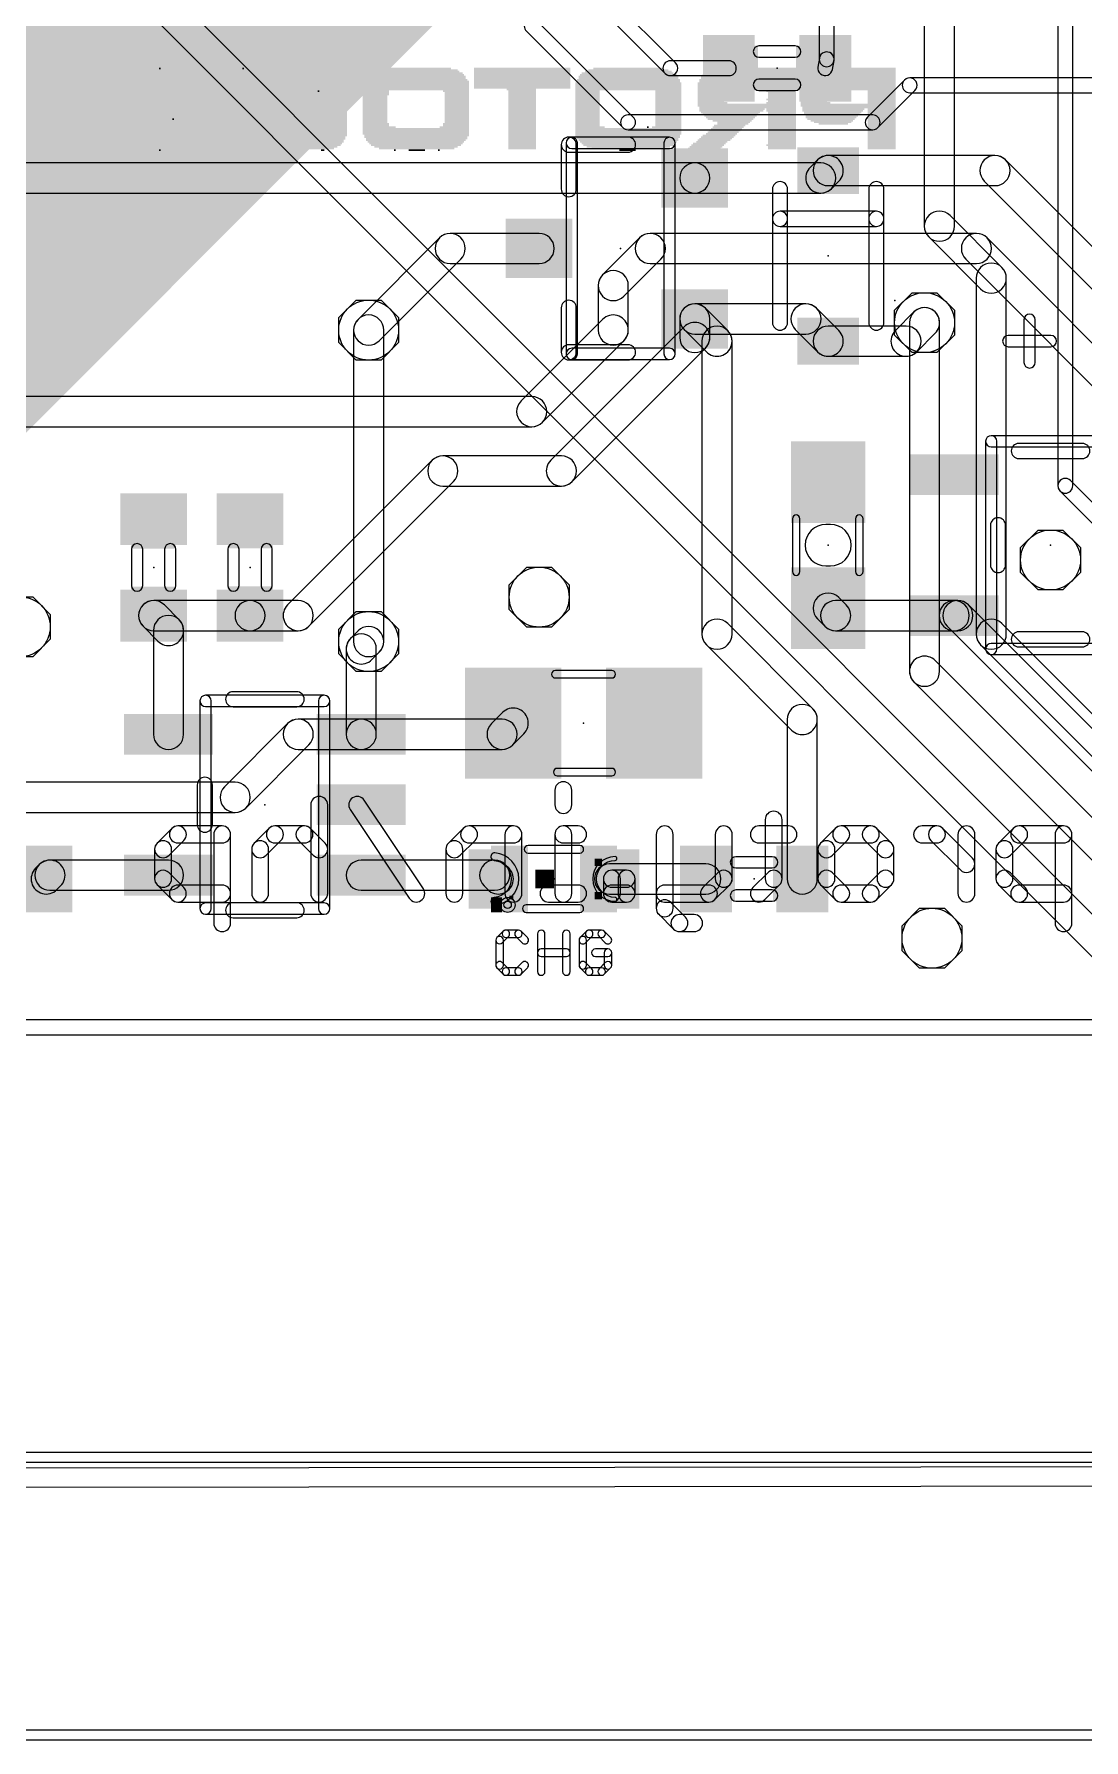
# Model space of a CAD drawing. Extents: x -21 to 88, y -12 to 76.
# Drawn here: x 18.39 to 32.55, y -9.61 to 13.39 of the extents above; entities that cross this region are included whole.
import ezdxf

# ---------------------------------------------------------------- set-up
doc = ezdxf.new("R2010")
doc.units = 0
for name, color, linetype in [('1', 22, 'CONTINUOUS'), ('16', 175, 'CONTINUOUS'), ('18', 82, 'CONTINUOUS'), ('20', 7, 'CONTINUOUS'), ('21', 253, 'CONTINUOUS'), ('22', 253, 'CONTINUOUS'), ('23', 7, 'CONTINUOUS'), ('24', 7, 'CONTINUOUS'), ('51', 253, 'CONTINUOUS')]:
    doc.layers.add(name, color=color, linetype=linetype)

# ---------------------------------------------------------------- blocks, each defined once
blk = doc.blocks.new('RECT')
blk.add_solid([(-0.5, -0.5), (0.5, -0.5), (-0.5, 0.5), (0.5, 0.5)])
blk = doc.blocks.new('OCTAGONV')
blk.add_lwpolyline([(-0.5, -0.2071), (-0.5, 0.2071), (-0.2071, 0.5), (0.2071, 0.5), (0.5, 0.2071), (0.5, -0.2071), (0.2071, -0.5), (-0.2071, -0.5)], close=True)
blk = doc.blocks.new('ROUNDV')
blk.add_circle((0, 0), 0.5)

msp = doc.modelspace()

# ---------------------------------------------------------------- linework, layer by layer
at = {"layer": '1'}
for points in [[(28.98, 14.13), (28.98, 13.05, 1), (29.18, 13.05), (29.18, 14.13, 1)], [(27.0407, 13.0007), (26.1707, 13.8707, 1), (26.0293, 13.7293), (26.8993, 12.8593, 1)], [(26.4707, 12.2707), (25.1707, 13.5707, 1), (25.0293, 13.4293), (26.3293, 12.1293, 1)], [(28.9814, 13.0664), (28.9614, 12.9464, 1), (29.1586, 12.9136), (29.1786, 13.0336, 1)], [(27.76, 13.03), (26.97, 13.03, 1), (26.97, 12.83), (27.76, 12.83, 1)], [(30.1293, 12.7707), (29.6293, 12.2707, 1), (29.7707, 12.1293), (30.2707, 12.6293, 1)], [(38.3, 12.8), (30.2, 12.8, 1), (30.2, 12.6), (38.3, 12.6, 1)], [(29.7, 12.3), (26.4, 12.3, 1), (26.4, 12.1), (29.7, 12.1, 1)], [(29.1437, 11.3063), (29.2437, 11.4063, 1), (28.9563, 11.6937), (28.8563, 11.5937, 1)], [(29.1, 11.3468), (31.35, 11.3468, 1), (31.35, 11.7532), (29.1, 11.7532, 1)], [(31.2063, 11.4063), (34.3563, 8.2563, 1), (34.6437, 8.5437), (31.4937, 11.6937, 1)], [(27.3, 11.6532), (16.65, 11.6532, 1), (16.65, 11.2468), (27.3, 11.2468, 1)], [(27.3, 11.2468), (29, 11.2468, 1), (29, 11.6532), (27.3, 11.6532, 1)], [(23.8563, 10.6437), (22.7563, 9.5437, 1), (23.0437, 9.2563), (24.1437, 10.3563, 1)], [(25.2, 10.7032), (24, 10.7032, 1), (24, 10.2968), (25.2, 10.2968, 1)], [(26.5563, 10.6437), (26.0563, 10.1437, 1), (26.3437, 9.8563), (26.8437, 10.3563, 1)], [(31.1, 10.7032), (26.7, 10.7032, 1), (26.7, 10.2968), (31.1, 10.2968, 1)], [(30.9563, 10.3563), (33.2564, 8.0562, 1), (33.5438, 8.3436), (31.2437, 10.6437, 1)], [(25.9968, 10), (25.9968, 9.4, 1), (26.4032, 9.4), (26.4032, 10, 1)], [(27.3, 9.3468), (28.8, 9.3468, 1), (28.8, 9.7532), (27.3, 9.7532, 1)], [(27.0968, 9.55), (27.0968, 9.3, 1), (27.5032, 9.3), (27.5032, 9.55, 1)], [(27.7437, 9.3937), (27.4437, 9.6937, 1), (27.1563, 9.4063), (27.4563, 9.1063, 1)], [(28.6563, 9.4063), (28.9563, 9.1063, 1), (29.2437, 9.3937), (28.9437, 9.6937, 1)], [(30.2937, 9.1063), (30.5437, 9.3563, 1), (30.2563, 9.6437), (30.0063, 9.3937, 1)], [(26.0563, 9.5437), (24.9563, 8.4437, 1), (25.2437, 8.1563), (26.3437, 9.2563, 1)], [(27.1563, 9.4437), (25.3563, 7.6437, 1), (25.6437, 7.3563), (27.4437, 9.1563, 1)], [(27.8032, 5.3), (27.8032, 9.25, 1), (27.3968, 9.25), (27.3968, 5.3, 1)], [(29.1, 9.0468), (30.15, 9.0468, 1), (30.15, 9.4532), (29.1, 9.4532, 1)], [(25.1, 8.5032), (17.6, 8.5032, 1), (17.6, 8.0968), (25.1, 8.0968, 1)], [(23.7563, 7.6437), (21.8063, 5.6937, 1), (22.0937, 5.4063), (24.0437, 7.3563, 1)], [(25.5, 7.7032), (23.9, 7.7032, 1), (23.9, 7.2968), (25.5, 7.2968, 1)], [(20.3436, 5.4938), (20.1437, 5.6937, 1), (19.8563, 5.4063), (20.0562, 5.2064, 1)], [(20, 5.3468), (21.3, 5.3468, 1), (21.3, 5.7532), (20, 5.7532, 1)], [(21.3, 5.3468), (21.95, 5.3468, 1), (21.95, 5.7532), (21.3, 5.7532, 1)], [(29.3437, 5.6937), (29.2437, 5.7937, 1), (28.9563, 5.5063), (29.0563, 5.4063, 1)], [(30.7999, 5.7532), (29.2, 5.7532, 1), (29.2, 5.3468), (30.7999, 5.3468, 1)], [(30.7999, 5.3468), (30.85, 5.3468, 1), (30.85, 5.7532), (30.7999, 5.7532, 1)], [(30.7063, 5.4063), (33.0563, 3.0563, 1), (33.3437, 3.3437), (30.9937, 5.6937, 1)], [(20.4031, 3.95), (20.4031, 5.3501, 1), (19.9967, 5.3501), (19.9967, 3.95, 1)], [(22.9438, 4.9564), (23.0437, 5.0563, 1), (22.7563, 5.3437), (22.6564, 5.2438, 1)], [(23.0033, 3.95), (23.0033, 5.1001, 1), (22.5969, 5.1001), (22.5969, 3.95, 1)], [(28.8937, 4.2937), (27.7437, 5.4437, 1), (27.4563, 5.1563), (28.6063, 4.0063, 1)], [(21.8063, 4.0937), (20.9563, 3.2437, 1), (21.2437, 2.9563), (22.0937, 3.8063, 1)], [(22.8001, 4.1532), (21.95, 4.1532, 1), (21.95, 3.7468), (22.8001, 3.7468, 1)], [(22.8001, 3.7468), (24.7, 3.7468, 1), (24.7, 4.1532), (22.8001, 4.1532, 1)], [(24.8437, 3.8063), (24.9937, 3.9563, 1), (24.7063, 4.2437), (24.5563, 4.0937, 1)], [(28.9532, 2), (28.9532, 4.15, 1), (28.5468, 4.15), (28.5468, 2, 1)], [(21.1, 3.3032), (14.4, 3.3032, 1), (14.4, 2.8968), (21.1, 2.8968, 1)], [(18.4563, 2.1937), (18.4063, 2.1437, 1), (18.6937, 1.8563), (18.7437, 1.9063, 1)], [(20.1999, 2.2532), (18.6, 2.2532, 1), (18.6, 1.8468), (20.1999, 1.8468, 1)], [(22.8001, 1.8468), (24.6, 1.8468, 1), (24.6, 2.2532), (22.8001, 2.2532, 1)], [(24.4563, 1.9063), (24.5063, 1.8563, 1), (24.7937, 2.1437), (24.7437, 2.1937, 1)], [(26.15, 1.7968), (27.45, 1.7968, 1), (27.45, 2.2032), (26.15, 2.2032, 1)], [(-6.7999, -6.227), (84.0001, -6.127, 1), (83.9999, -5.873), (-6.8001, -5.973, 1)]]:
    msp.add_lwpolyline(points, format="xyb", close=True, dxfattribs=at)
at = {"layer": '16'}
for points in [[(33.0437, 1.1437), (10.7437, 23.4437, 1), (10.4563, 23.1563), (32.7563, 0.8563, 1)], [(32.2, 16.5), (32.2, 7.3, 1), (32.4, 7.3), (32.4, 16.5, 1)], [(30.3968, 14.1), (30.3968, 10.8, 1), (30.8032, 10.8), (30.8032, 14.1, 1)], [(30.4563, 10.6563), (31.1563, 9.9563, 1), (31.4437, 10.2437), (30.7437, 10.9437, 1)], [(31.0968, 10.1), (31.0968, 5.3, 1), (31.5032, 5.3), (31.5032, 10.1, 1)], [(30.1968, 9.5), (30.1968, 4.8, 1), (30.6032, 4.8), (30.6032, 9.5, 1)], [(22.6968, 9.4), (22.6968, 5.2, 1), (23.1032, 5.2), (23.1032, 9.4, 1)], [(32.2293, 7.2293), (37.4293, 2.0293, 1), (37.5707, 2.1707), (32.3707, 7.3707, 1)], [(31.1563, 5.1563), (33.2563, 3.0563, 1), (33.5437, 3.3437), (31.4437, 5.4437, 1)], [(30.2563, 4.6563), (33.4563, 1.4563, 1), (33.7437, 1.7437), (30.5437, 4.9437, 1)], [(83.9999, -5.873), (-6.8001, -5.973, 1), (-6.7999, -6.227), (84.0001, -6.127, 1)]]:
    msp.add_lwpolyline(points, format="xyb", close=True, dxfattribs=at)
at = {"layer": '20'}
msp.add_lwpolyline([(14.9, -0.1), (57.1, -0.1, 1), (57.1, 0.1), (14.9, 0.1, 1)], format="xyb", close=True, dxfattribs=at)
at = {"layer": '21'}
for points in [[(25.7016, 11.3), (25.7016, 11.9, 1), (25.4984, 11.9), (25.4984, 11.3, 1)], [(25.6, 11.7984), (26.4, 11.7984, 1), (26.4, 12.0016), (25.6, 12.0016, 1)], [(28.3484, 11.3), (28.3484, 10.9, 1), (28.5516, 10.9), (28.5516, 11.3, 1)], [(29.6484, 11.3), (29.6484, 10.9, 1), (29.8516, 10.9), (29.8516, 11.3, 1)], [(28.3484, 10.9), (28.3484, 9.5, 1), (28.5516, 9.5), (28.5516, 10.9, 1)], [(29.75, 11.0016), (28.45, 11.0016, 1), (28.45, 10.7984), (29.75, 10.7984, 1)], [(29.6484, 10.9), (29.6484, 9.5, 1), (29.8516, 9.5), (29.8516, 10.9, 1)], [(25.4984, 9.7), (25.4984, 9.1, 1), (25.7016, 9.1), (25.7016, 9.7, 1)], [(31.8938, 8.9634), (31.8938, 9.5397, 1), (31.7414, 9.5397), (31.7414, 8.9634, 1)], [(25.6, 8.9984), (26.4, 8.9984, 1), (26.4, 9.2016), (25.6, 9.2016, 1)], [(31.5295, 9.1754), (32.1057, 9.1754, 1), (32.1057, 9.3278), (31.5295, 9.3278, 1)], [(31.6706, 7.6684), (32.5294, 7.6684, 1), (32.5294, 7.8716), (31.6706, 7.8716, 1)], [(29.0695, 6.2206), (29.1305, 6.2206, 1), (29.1305, 6.7794), (29.0695, 6.7794, 1)], [(31.4928, 6.2316), (31.4928, 6.7684, 1), (31.2896, 6.7684), (31.2896, 6.2316, 1)], [(32.5294, 5.3316), (31.6706, 5.3316, 1), (31.6706, 5.1284), (32.5294, 5.1284, 1)], [(21.0706, 4.3208), (21.9294, 4.3208, 1), (21.9294, 4.524), (21.0706, 4.524, 1)], [(20.7912, 2.7316), (20.7912, 3.2684, 1), (20.588, 3.2684), (20.588, 2.7316, 1)], [(21.9294, 1.6792), (21.0706, 1.6792, 1), (21.0706, 1.476), (21.9294, 1.476, 1)], [(24.7157, 1.2956), (24.6309, 1.2108, 1), (24.7028, 1.139), (24.7875, 1.2237, 1)], [(24.6161, 1.1749), (24.6161, 0.8359, 1), (24.7177, 0.8359), (24.7177, 1.1749, 1)], [(24.9211, 1.3104), (24.7516, 1.3104, 1), (24.7516, 1.2088), (24.9211, 1.2088, 1)], [(25.0417, 1.2108), (24.957, 1.2956, 1), (24.8852, 1.2237), (24.9699, 1.139, 1)], [(25.279, 0.7512), (25.279, 1.2596, 1), (25.1774, 1.2596), (25.1774, 0.7512, 1)], [(25.5163, 1.2596), (25.5163, 0.7512, 1), (25.6179, 0.7512), (25.6179, 1.2596, 1)], [(25.8383, 1.2956), (25.7536, 1.2108, 1), (25.8254, 1.139), (25.9101, 1.2237, 1)], [(25.7387, 1.1749), (25.7387, 0.8359, 1), (25.8403, 0.8359), (25.8403, 1.1749, 1)], [(26.0437, 1.3104), (25.8742, 1.3104, 1), (25.8742, 1.2088), (26.0437, 1.2088, 1)], [(26.1644, 1.2108), (26.0796, 1.2956, 1), (26.0078, 1.2237), (26.0925, 1.139, 1)], [(25.2282, 0.9546), (25.5671, 0.9546, 1), (25.5671, 1.0562), (25.2282, 1.0562, 1)], [(26.1284, 1.0562), (25.959, 1.0562, 1), (25.959, 0.9546), (26.1284, 0.9546, 1)], [(26.1792, 0.8359), (26.1792, 1.0054, 1), (26.0776, 1.0054), (26.0776, 0.8359, 1)], [(24.6309, 0.8), (24.7157, 0.7153, 1), (24.7875, 0.7871), (24.7028, 0.8719, 1)], [(24.7516, 0.7004), (24.9211, 0.7004, 1), (24.9211, 0.802), (24.7516, 0.802, 1)], [(24.957, 0.7153), (25.0417, 0.8, 1), (24.9699, 0.8719), (24.8852, 0.7871, 1)], [(25.7536, 0.8), (25.8383, 0.7153, 1), (25.9101, 0.7871), (25.8254, 0.8719, 1)], [(25.8742, 0.7004), (26.0437, 0.7004, 1), (26.0437, 0.802), (25.8742, 0.802, 1)], [(26.0796, 0.7153), (26.1644, 0.8, 1), (26.0925, 0.8719), (26.0078, 0.7871, 1)]]:
    msp.add_lwpolyline(points, format="xyb", close=True, dxfattribs=at)
at = {"layer": '22'}
for points in [[(25.4122, 3.1971), (25.4122, 2.9979, 1), (25.6408, 2.9979), (25.6408, 3.1971, 1)], [(22.1187, 2.9979), (22.1187, 1.8031, 1), (22.3473, 1.8031), (22.3473, 2.9979, 1)], [(23.6379, 1.8665), (22.8413, 3.0613, 1), (22.6511, 2.9345), (23.4477, 1.7397, 1)], [(28.2499, 2.7988), (28.2499, 2.0022, 1), (28.4785, 2.0022), (28.4785, 2.7988, 1)], [(20.2451, 2.6805), (20.0459, 2.4813, 1), (20.2076, 2.3197), (20.4067, 2.5188, 1)], [(20.9233, 2.7139), (20.3259, 2.7139, 1), (20.3259, 2.4853), (20.9233, 2.4853, 1)], [(21.0376, 1.4048), (21.0376, 2.5996, 1), (20.809, 2.5996), (20.809, 1.4048, 1)], [(21.5548, 2.6805), (21.3557, 2.4813, 1), (21.5173, 2.3197), (21.7165, 2.5188, 1)], [(22.0339, 2.7139), (21.6356, 2.7139, 1), (21.6356, 2.4853), (22.0339, 2.4853, 1)], [(22.3139, 2.4813), (22.1147, 2.6805, 1), (21.9531, 2.5188), (22.1522, 2.3197, 1)], [(24.1743, 2.6805), (23.9751, 2.4813, 1), (24.1368, 2.3197), (24.3359, 2.5188, 1)], [(24.8525, 2.7139), (24.2551, 2.7139, 1), (24.2551, 2.4853), (24.8525, 2.4853, 1)], [(24.9668, 1.8031), (24.9668, 2.5996, 1), (24.7382, 2.5996), (24.7382, 1.8031, 1)], [(25.7256, 2.7139), (25.5265, 2.7139, 1), (25.5265, 2.4853), (25.7256, 2.4853, 1)], [(25.4122, 2.5996), (25.4122, 1.8031, 1), (25.6408, 1.8031), (25.6408, 2.5996, 1)], [(26.7794, 2.5996), (26.7794, 1.604, 1), (27.008, 1.604), (27.008, 2.5996, 1)], [(27.5759, 2.5996), (27.5759, 2.0022, 1), (27.8045, 2.0022), (27.8045, 2.5996, 1)], [(28.5634, 2.7139), (28.1651, 2.7139, 1), (28.1651, 2.4853), (28.5634, 2.4853, 1)], [(29.1574, 2.3197), (29.3565, 2.5188, 1), (29.1949, 2.6805), (28.9957, 2.4813, 1)], [(29.2757, 2.4853), (29.674, 2.4853, 1), (29.674, 2.7139), (29.2757, 2.7139, 1)], [(29.5931, 2.5188), (29.7923, 2.3197, 1), (29.9539, 2.4813), (29.7548, 2.6805, 1)], [(30.5663, 2.7139), (30.3671, 2.7139, 1), (30.3671, 2.4853), (30.5663, 2.4853, 1)], [(31.0454, 2.2822), (30.6471, 2.6805, 1), (30.4854, 2.5188), (30.8837, 2.1205, 1)], [(31.0788, 1.8031), (31.0788, 2.5996, 1), (30.8502, 2.5996), (30.8502, 1.8031, 1)], [(31.596, 2.6805), (31.3969, 2.4813, 1), (31.5585, 2.3197), (31.7577, 2.5188, 1)], [(32.2743, 2.7139), (31.6769, 2.7139, 1), (31.6769, 2.4853), (32.2743, 2.4853, 1)], [(32.3886, 1.4048), (32.3886, 2.5996, 1), (32.16, 2.5996), (32.16, 1.4048, 1)], [(20.0125, 2.4005), (20.0125, 2.0022, 1), (20.2411, 2.0022), (20.2411, 2.4005, 1)], [(21.3222, 2.4005), (21.3222, 1.8031, 1), (21.5508, 1.8031), (21.5508, 2.4005, 1)], [(23.9416, 2.4005), (23.9416, 1.8031, 1), (24.1702, 1.8031), (24.1702, 2.4005, 1)], [(29.1909, 2.0022), (29.1909, 2.4005, 1), (28.9623, 2.4005), (28.9623, 2.0022, 1)], [(29.7588, 2.4005), (29.7588, 2.0022, 1), (29.9874, 2.0022), (29.9874, 2.4005, 1)], [(31.3634, 2.4005), (31.3634, 2.0022, 1), (31.592, 2.0022), (31.592, 2.4005, 1)], [(20.0459, 1.9214), (20.2451, 1.7223, 1), (20.4067, 1.8839), (20.2076, 2.0831, 1)], [(26.3805, 2.1165), (26.1814, 2.1165, 1), (26.1814, 1.8879), (26.3805, 1.8879, 1)], [(26.0671, 2.0022), (26.0671, 1.8031, 1), (26.2957, 1.8031), (26.2957, 2.0022, 1)], [(26.4948, 1.8031), (26.4948, 2.0022, 1), (26.2662, 2.0022), (26.2662, 1.8031, 1)], [(27.6094, 2.0831), (27.4103, 1.8839, 1), (27.5719, 1.7223), (27.771, 1.9214, 1)], [(28.2834, 2.0831), (28.0843, 1.8839, 1), (28.2459, 1.7223), (28.4451, 1.9214, 1)], [(29.3565, 1.8839), (29.1574, 2.0831, 1), (28.9957, 1.9214), (29.1949, 1.7223, 1)], [(29.7923, 2.0831), (29.5931, 1.8839, 1), (29.7548, 1.7223), (29.9539, 1.9214, 1)], [(31.3969, 1.9214), (31.596, 1.7223, 1), (31.7577, 1.8839), (31.5585, 2.0831, 1)], [(20.3259, 1.6888), (20.9233, 1.6888, 1), (20.9233, 1.9174), (20.3259, 1.9174, 1)], [(25.7256, 1.9174), (25.3274, 1.9174, 1), (25.3274, 1.6888), (25.7256, 1.6888, 1)], [(26.1814, 1.6888), (26.3805, 1.6888, 1), (26.3805, 1.9174), (26.1814, 1.9174, 1)], [(27.4911, 1.9174), (26.8937, 1.9174, 1), (26.8937, 1.6888), (27.4911, 1.6888, 1)], [(29.674, 1.9174), (29.2757, 1.9174, 1), (29.2757, 1.6888), (29.674, 1.6888, 1)], [(31.6769, 1.6888), (32.2743, 1.6888, 1), (32.2743, 1.9174), (31.6769, 1.9174, 1)], [(26.8129, 1.5231), (27.012, 1.324, 1), (27.1736, 1.4857), (26.9745, 1.6848, 1)], [(27.0928, 1.2905), (27.292, 1.2905, 1), (27.292, 1.5191), (27.0928, 1.5191, 1)]]:
    msp.add_lwpolyline(points, format="xyb", close=True, dxfattribs=at)
at = {"layer": '23'}
for p in [(28.41, 12.93), (26.3, 10.5), (29.1, 10.4), (29.1, 6.5), (32.1, 6.5), (20, 6.2), (21.3, 6.2), (25.8, 4.1), (21.5, 3), (25.4, 2), (28.1, 2)]:
    msp.add_point(p, dxfattribs=at)
at = {"layer": '24'}
msp.add_point((30, 9.8), dxfattribs=at)
at = {"layer": '51'}
for points in [[(28.165, 13.0778), (28.655, 13.0778, 1), (28.655, 13.2302), (28.165, 13.2302, 1)], [(28.655, 12.7822), (28.165, 12.7822, 1), (28.165, 12.6298), (28.655, 12.6298, 1)], [(25.6396, 11.8462), (26.9604, 11.8462, 1), (26.9604, 11.9986), (25.6396, 11.9986, 1)], [(25.7158, 9.0776), (25.7158, 11.9224, 1), (25.5634, 11.9224), (25.5634, 9.0776, 1)], [(26.8842, 11.9224), (26.8842, 9.0776, 1), (27.0366, 9.0776), (27.0366, 11.9224, 1)], [(26.9604, 9.1538), (25.6396, 9.1538, 1), (25.6396, 9.0014), (26.9604, 9.0014, 1)], [(31.3762, 5.1), (31.3762, 7.9, 1), (31.2238, 7.9), (31.2238, 5.1, 1)], [(31.3, 7.8238), (32.9, 7.8238, 1), (32.9, 7.9762), (31.3, 7.9762, 1)], [(28.7188, 6.144), (28.7188, 6.856, 1), (28.6172, 6.856), (28.6172, 6.144, 1)], [(29.5698, 6.144), (29.5698, 6.856, 1), (29.4682, 6.856), (29.4682, 6.144, 1)], [(19.8522, 5.955), (19.8522, 6.445, 1), (19.6998, 6.445), (19.6998, 5.955, 1)], [(20.1478, 6.445), (20.1478, 5.955, 1), (20.3002, 5.955), (20.3002, 6.445, 1)], [(21.1522, 5.955), (21.1522, 6.445, 1), (20.9998, 6.445), (20.9998, 5.955, 1)], [(21.4478, 6.445), (21.4478, 5.955, 1), (21.6002, 5.955), (21.6002, 6.445, 1)], [(31.3, 5.0238), (32.9, 5.0238, 1), (32.9, 5.1762), (31.3, 5.1762, 1)], [(25.419, 4.7092), (26.181, 4.7092, 1), (26.181, 4.8108), (25.419, 4.8108, 1)], [(20.7762, 1.6), (20.7762, 4.4, 1), (20.6238, 4.4), (20.6238, 1.6, 1)], [(20.7, 4.3238), (22.3, 4.3238, 1), (22.3, 4.4762), (20.7, 4.4762, 1)], [(22.2238, 4.4), (22.2238, 1.6, 1), (22.3762, 1.6), (22.3762, 4.4, 1)], [(25.444, 3.3892), (26.181, 3.3892, 1), (26.181, 3.4908), (25.444, 3.4908, 1)], [(24.5956, 1.7506, 1), (24.6044, 1.6494, 0.9168), (24.6044, 2.3506, 1), (24.5956, 2.2494, -0.9168)], [(25.05, 2.3492), (25.75, 2.3492, 1), (25.75, 2.4508), (25.05, 2.4508, 1)], [(26.225, 2.2496, 1), (26.225, 2.3004, 1), (26.225, 1.6996, 1), (26.225, 1.7504, -1)], [(27.855, 2.1478), (28.345, 2.1478, 1), (28.345, 2.3002), (27.855, 2.3002, 1)], [(28.345, 1.8522), (27.855, 1.8522, 1), (27.855, 1.6998), (28.345, 1.6998, 1)], [(20.7, 1.5238), (22.3, 1.5238, 1), (22.3, 1.6762), (20.7, 1.6762, 1)], [(25.025, 1.5492), (25.75, 1.5492, 1), (25.75, 1.6508), (25.025, 1.6508, 1)], [(46, -5.735), (-20.7856, -5.735, 1), (-20.7856, -5.865), (46, -5.865, 1)], [(-2.2, -9.6074), (82.5, -9.6074, 1), (82.5, -9.4774), (-2.2, -9.4774, 1)]]:
    msp.add_lwpolyline(points, format="xyb", close=True, dxfattribs=at)
for radius in [0.1004, 0.0496]:
    msp.add_circle((24.775, 1.65), radius, dxfattribs=at)

# ---------------------------------------------------------------- block references
at = {"layer": '1'}
for p, xscale, yscale, rotation in [((27.76, 12.93), 0.7, 0.9, 180), ((29.06, 12.93), 0.7, 0.9, 180), ((27.3, 11.45), 0.8, 0.9, 90), ((29.1, 11.55), 0.63, 0.83, 270), ((25.2, 10.5), 0.8, 0.9, 90), ((27.3, 9.55), 0.8, 0.9, 90), ((29.1, 9.25), 0.63, 0.83, 270), ((30.7999, 7.45), 0.55, 1.2, 90), ((20, 6.85), 0.7, 0.9, 270), ((21.3, 6.85), 0.7, 0.9, 90), ((20, 5.55), 0.7, 0.9, 270), ((21.3, 5.55), 0.7, 0.9, 90), ((30.7999, 5.55), 0.55, 1.2, 90), ((20.1999, 3.95), 0.55, 1.2, 90), ((22.8001, 3.95), 0.55, 1.2, 90), ((22.8001, 3), 0.55, 1.2, 90), ((20.1999, 2.05), 0.55, 1.2, 90), ((22.8001, 2.05), 0.55, 1.2, 90), ((24.65, 2), 0.8, 0.8, 90), ((26.15, 2), 0.8, 0.8, 90), ((27.45, 2), 0.7, 0.9, 180), ((28.75, 2), 0.7, 0.9, 180)]:
    msp.add_blockref('RECT', p, dxfattribs=dict(at, xscale=xscale, yscale=yscale, rotation=rotation))
at = {"layer": '1', "xscale": 1.1, "rotation": 90}
for p in [(29.1, 7.35), (29.1, 5.65)]:
    msp.add_blockref('RECT', p, dxfattribs=at)
at = {"layer": '1'}
for p, xscale, yscale in [((24.85, 4.1), 1.3, 1.5), ((26.75, 4.1), 1.3, 1.5), ((18.55, 2), 0.7, 0.9)]:
    msp.add_blockref('RECT', p, dxfattribs=dict(at, xscale=xscale, yscale=yscale))
at = {"layer": '18', "xscale": 0.808, "yscale": 0.808}
for name, p in [('OCTAGONV', (30.4, 9.5)), ('ROUNDV', (30.4, 9.5)), ('ROUNDV', (30.4, 9.5)), ('OCTAGONV', (30.4, 9.5)), ('OCTAGONV', (22.9, 9.4)), ('ROUNDV', (22.9, 9.4)), ('ROUNDV', (22.9, 9.4)), ('OCTAGONV', (22.9, 9.4)), ('OCTAGONV', (32.1, 6.3)), ('ROUNDV', (32.1, 6.3)), ('ROUNDV', (32.1, 6.3)), ('OCTAGONV', (32.1, 6.3)), ('OCTAGONV', (25.2, 5.8)), ('ROUNDV', (25.2, 5.8)), ('ROUNDV', (25.2, 5.8)), ('OCTAGONV', (25.2, 5.8)), ('OCTAGONV', (18.2, 5.4)), ('ROUNDV', (18.2, 5.4)), ('ROUNDV', (18.2, 5.4)), ('OCTAGONV', (18.2, 5.4)), ('OCTAGONV', (22.9, 5.2)), ('ROUNDV', (22.9, 5.2)), ('ROUNDV', (22.9, 5.2)), ('OCTAGONV', (22.9, 5.2)), ('OCTAGONV', (30.5, 1.2)), ('ROUNDV', (30.5, 1.2)), ('ROUNDV', (30.5, 1.2)), ('OCTAGONV', (30.5, 1.2))]:
    msp.add_blockref(name, p, dxfattribs=at)
at = {"layer": '21', "xscale": 0.25, "yscale": 0.25, "rotation": 90}
msp.add_blockref('RECT', (25.275, 2), dxfattribs=at)
at = {"layer": '22', "rotation": 180}
for p, xscale, yscale in [((18.6181, 12.9055), 0.3528, 0.022), ((18.6181, 12.8835), 0.3528, 0.022), ((19.6764, 12.8835), 0.6173, 0.022), ((19.6874, 12.9055), 0.5953, 0.022), ((20.6465, 12.9055), 1.1905, 0.022), ((20.6465, 12.8835), 1.1905, 0.022), ((20.0843, 12.9276), 0.022, 0.022), ((21.2087, 12.9276), 0.022, 0.022), ((21.8811, 12.9055), 1.1024, 0.022), ((21.9032, 12.8835), 1.1465, 0.022), ((23.5378, 12.8842), 1.1685, 0.022), ((23.5488, 12.9063), 1.1024, 0.022), ((23.5378, 12.9283), 0.948, 0.022), ((24.9709, 12.9283), 1.3008, 0.022), ((24.9709, 12.9063), 1.3008, 0.022), ((24.9709, 12.8842), 1.3008, 0.022), ((26.4039, 12.8842), 1.1685, 0.022), ((26.4039, 12.9063), 1.0803, 0.022), ((26.4039, 12.9283), 0.948, 0.022), ((28.0575, 12.8842), 1.2126, 0.022), ((28.0906, 12.9063), 1.1464, 0.022), ((28.1457, 12.9283), 1.0362, 0.022), ((29.4354, 12.8842), 1.1464, 0.022), ((29.4575, 12.9063), 1.1024, 0.022), ((29.5126, 12.9283), 0.9921, 0.022), ((18.6181, 12.8614), 0.3528, 0.022), ((18.6181, 12.8394), 0.3528, 0.022), ((18.6181, 12.8173), 0.3528, 0.022), ((18.6181, 12.7953), 0.3528, 0.0221), ((18.6181, 12.7732), 0.3528, 0.022), ((18.6181, 12.7512), 0.3528, 0.022), ((18.6181, 12.7291), 0.3528, 0.022), ((18.6181, 12.7071), 0.3528, 0.022), ((18.6181, 12.685), 0.3528, 0.022), ((18.6181, 12.663), 0.3528, 0.022), ((18.6181, 12.6409), 0.3528, 0.022), ((19.5772, 12.6409), 0.8157, 0.022), ((19.5882, 12.663), 0.7937, 0.022), ((19.5992, 12.685), 0.7717, 0.022), ((19.6102, 12.7291), 0.7496, 0.022), ((19.6102, 12.7071), 0.7496, 0.022), ((19.6213, 12.7512), 0.7276, 0.022), ((19.6323, 12.7732), 0.7055, 0.022), ((19.6433, 12.7953), 0.6835, 0.0221), ((19.6543, 12.8173), 0.6614, 0.022), ((19.6654, 12.8614), 0.6394, 0.022), ((19.6654, 12.8394), 0.6394, 0.022), ((20.6575, 12.8614), 1.2126, 0.022), ((20.6465, 12.8394), 1.1905, 0.022), ((20.6465, 12.8173), 1.1905, 0.022), ((20.6465, 12.7953), 1.1905, 0.0221), ((20.6465, 12.7732), 1.1905, 0.022), ((20.6465, 12.7512), 1.1905, 0.022), ((20.6465, 12.7291), 1.1905, 0.022), ((20.6465, 12.7071), 1.1905, 0.022), ((20.6465, 12.685), 1.1905, 0.022), ((20.6465, 12.663), 1.1905, 0.022), ((20.6465, 12.6409), 1.1905, 0.022), ((21.9362, 12.8394), 1.2126, 0.022), ((21.9472, 12.8173), 1.2346, 0.022), ((21.9472, 12.7953), 1.2346, 0.0221), ((21.9252, 12.8614), 1.1905, 0.022), ((21.9583, 12.7732), 1.2567, 0.022), ((21.9583, 12.7512), 1.2567, 0.022), ((21.9693, 12.7291), 1.2787, 0.022), ((21.9693, 12.7071), 1.2787, 0.022), ((21.9693, 12.685), 1.2787, 0.022), ((21.9693, 12.663), 1.2787, 0.022), ((21.9693, 12.6409), 1.2787, 0.022), ((23.5378, 12.6858), 1.4331, 0.022), ((23.5378, 12.6638), 1.4331, 0.022), ((23.5378, 12.6417), 1.4331, 0.022), ((23.5378, 12.774), 1.389, 0.0221), ((23.5488, 12.752), 1.411, 0.022), ((23.5488, 12.7299), 1.411, 0.022), ((23.5488, 12.7079), 1.411, 0.022), ((23.5378, 12.7961), 1.3449, 0.022), ((23.5488, 12.8181), 1.3228, 0.022), ((23.5378, 12.8622), 1.2567, 0.022), ((23.5488, 12.8401), 1.2787, 0.022), ((24.9709, 12.8622), 1.3008, 0.022), ((24.9709, 12.8401), 1.3008, 0.022), ((24.9709, 12.8181), 1.3008, 0.022), ((24.9709, 12.7961), 1.3008, 0.022), ((24.9709, 12.774), 1.3008, 0.0221), ((24.9709, 12.752), 1.3008, 0.022), ((24.9709, 12.7299), 1.3008, 0.022), ((24.9709, 12.7079), 1.3008, 0.022), ((24.9709, 12.6858), 1.3008, 0.022), ((24.9709, 12.6638), 1.3008, 0.022), ((24.9599, 12.6417), 0.3968, 0.022), ((26.4039, 12.7299), 1.4331, 0.022), ((26.4039, 12.7079), 1.4331, 0.022), ((26.4039, 12.6858), 1.4331, 0.022), ((26.4039, 12.6638), 1.4331, 0.022), ((26.4039, 12.6417), 1.4331, 0.022), ((26.4039, 12.774), 1.389, 0.0221), ((26.4039, 12.752), 1.389, 0.022), ((26.4039, 12.8181), 1.3449, 0.022), ((26.4039, 12.7961), 1.3449, 0.022), ((26.4039, 12.8401), 1.3008, 0.022), ((26.3929, 12.8622), 1.2346, 0.022), ((28.0024, 12.7299), 1.3228, 0.022), ((28.0024, 12.7079), 1.3228, 0.022), ((28.0024, 12.6858), 1.3228, 0.022), ((28.0024, 12.6638), 1.3228, 0.022), ((28.0024, 12.6417), 1.3228, 0.022), ((28.0134, 12.774), 1.3008, 0.0221), ((28.0134, 12.752), 1.3008, 0.022), ((28.0244, 12.8181), 1.2787, 0.022), ((28.0244, 12.7961), 1.2787, 0.022), ((28.0354, 12.8401), 1.2567, 0.022), ((28.0465, 12.8622), 1.2346, 0.022), ((29.3693, 12.7299), 1.2787, 0.022), ((29.3693, 12.7079), 1.2787, 0.022), ((29.3693, 12.6858), 1.2787, 0.022), ((29.3693, 12.6638), 1.2787, 0.022), ((29.3693, 12.6417), 1.2787, 0.022), ((29.3803, 12.774), 1.2567, 0.0221), ((29.3803, 12.752), 1.2567, 0.022), ((29.3913, 12.8181), 1.2346, 0.022), ((29.3913, 12.7961), 1.2346, 0.022), ((29.4024, 12.8401), 1.2126, 0.022), ((29.4134, 12.8622), 1.1905, 0.022), ((18.6181, 12.6189), 0.3528, 0.022), ((18.6181, 12.5968), 0.3528, 0.022), ((18.6181, 12.5748), 0.3528, 0.0221), ((18.6181, 12.5527), 0.3528, 0.022), ((18.6181, 12.5307), 0.3528, 0.022), ((18.6181, 12.5087), 0.3528, 0.022), ((18.6181, 12.4866), 0.3528, 0.022), ((18.6181, 12.4646), 0.3528, 0.022), ((18.6181, 12.4425), 0.3528, 0.022), ((18.6181, 12.4205), 0.3528, 0.022), ((19.2465, 12.4205), 0.5071, 0.022), ((19.2685, 12.4425), 0.5071, 0.022), ((19.2795, 12.4646), 0.485, 0.022), ((19.2906, 12.4866), 0.5071, 0.022), ((19.3126, 12.5087), 0.5071, 0.022), ((19.3347, 12.5307), 0.5071, 0.022), ((19.5441, 12.5527), 0.8819, 0.022), ((19.5551, 12.5968), 0.8598, 0.022), ((19.5551, 12.5748), 0.8598, 0.0221), ((19.5662, 12.6189), 0.8378, 0.022), ((19.8087, 12.5307), 0.3528, 0.022), ((19.8087, 12.5087), 0.3528, 0.022), ((19.8087, 12.4866), 0.3528, 0.022), ((19.8087, 12.4646), 0.3528, 0.022), ((19.8087, 12.4425), 0.3528, 0.022), ((19.8087, 12.4205), 0.3528, 0.022), ((20.5142, 12.4866), 0.5732, 0.022), ((20.5142, 12.4646), 0.5732, 0.022), ((20.5142, 12.4425), 0.5732, 0.022), ((20.5142, 12.4205), 0.5732, 0.022), ((21.0654, 12.6189), 0.3528, 0.022), ((21.0654, 12.5968), 0.3528, 0.022), ((21.0654, 12.5748), 0.3528, 0.0221), ((21.0654, 12.5527), 0.3528, 0.022), ((21.0654, 12.5307), 0.3528, 0.022), ((21.0654, 12.5087), 0.3528, 0.022), ((21.0654, 12.4866), 0.3528, 0.022), ((21.0654, 12.4646), 0.3528, 0.022), ((21.0654, 12.4425), 0.3528, 0.022), ((21.0654, 12.4205), 0.3528, 0.022), ((22.2228, 12.6189), 0.0221, 0.022), ((22.4323, 12.6189), 0.3528, 0.022), ((22.4433, 12.5968), 0.3307, 0.022), ((22.4433, 12.5748), 0.3307, 0.0221), ((22.4433, 12.5527), 0.3307, 0.022), ((22.4433, 12.5307), 0.3307, 0.022), ((22.4433, 12.4866), 0.3307, 0.022), ((22.4543, 12.5087), 0.3087, 0.022), ((22.4543, 12.4646), 0.3087, 0.022), ((22.4543, 12.4425), 0.3087, 0.022), ((22.4543, 12.4205), 0.3087, 0.022), ((22.9866, 12.5535), 0.3307, 0.0221), ((22.9866, 12.5315), 0.3307, 0.022), ((22.9866, 12.5094), 0.3307, 0.022), ((22.9866, 12.4874), 0.3307, 0.022), ((22.9866, 12.4653), 0.3307, 0.022), ((22.9866, 12.4433), 0.3307, 0.022), ((22.9866, 12.4213), 0.3307, 0.022), ((22.9977, 12.6197), 0.3528, 0.022), ((22.9977, 12.5976), 0.3528, 0.022), ((22.9977, 12.5756), 0.3528, 0.022), ((24.078, 12.6197), 0.3528, 0.022), ((24.089, 12.5976), 0.3307, 0.022), ((24.089, 12.5756), 0.3307, 0.022), ((24.089, 12.5535), 0.3307, 0.0221), ((24.089, 12.5315), 0.3307, 0.022), ((24.089, 12.5094), 0.3307, 0.022), ((24.089, 12.4874), 0.3307, 0.022), ((24.089, 12.4653), 0.3307, 0.022), ((24.089, 12.4433), 0.3307, 0.022), ((24.089, 12.4213), 0.3307, 0.022), ((24.9709, 12.6197), 0.3748, 0.022), ((24.9709, 12.5976), 0.3748, 0.022), ((24.9709, 12.5756), 0.3748, 0.022), ((24.9709, 12.5535), 0.3748, 0.0221), ((24.9709, 12.5315), 0.3748, 0.022), ((24.9709, 12.5094), 0.3748, 0.022), ((24.9709, 12.4874), 0.3748, 0.022), ((24.9709, 12.4653), 0.3748, 0.022), ((24.9709, 12.4433), 0.3748, 0.022), ((24.9709, 12.4213), 0.3748, 0.022), ((25.8528, 12.6197), 0.3307, 0.022), ((25.8528, 12.5976), 0.3307, 0.022), ((25.8528, 12.5756), 0.3307, 0.022), ((25.8528, 12.5535), 0.3307, 0.0221), ((25.8528, 12.5315), 0.3307, 0.022), ((25.8528, 12.5094), 0.3307, 0.022), ((25.8528, 12.4874), 0.3307, 0.022), ((25.8528, 12.4653), 0.3307, 0.022), ((25.8528, 12.4433), 0.3307, 0.022), ((25.8528, 12.4213), 0.3307, 0.022), ((26.9441, 12.6197), 0.3528, 0.022), ((26.9441, 12.5976), 0.3528, 0.022), ((26.9441, 12.5756), 0.3528, 0.022), ((26.9441, 12.5535), 0.3528, 0.0221), ((26.9441, 12.5315), 0.3528, 0.022), ((26.9441, 12.5094), 0.3528, 0.022), ((26.9441, 12.4874), 0.3528, 0.022), ((26.9441, 12.4653), 0.3528, 0.022), ((26.9441, 12.4433), 0.3528, 0.022), ((26.9441, 12.4213), 0.3528, 0.022), ((27.5504, 12.6197), 0.4189, 0.022), ((27.5173, 12.5756), 0.3528, 0.022), ((27.5173, 12.5535), 0.3528, 0.0221), ((27.5173, 12.5315), 0.3528, 0.022), ((27.5173, 12.5094), 0.3528, 0.022), ((27.5173, 12.4874), 0.3528, 0.022), ((27.5394, 12.4653), 0.3969, 0.022), ((27.5284, 12.5976), 0.3748, 0.022), ((28.0024, 12.4433), 1.3228, 0.022), ((28.0024, 12.4213), 1.3228, 0.022), ((28.4654, 12.6197), 0.3969, 0.022), ((28.4654, 12.5094), 0.3969, 0.022), ((28.4654, 12.4653), 0.3969, 0.022), ((28.4764, 12.5976), 0.3748, 0.022), ((28.4764, 12.5756), 0.3748, 0.022), ((28.4764, 12.5535), 0.3748, 0.0221), ((28.4764, 12.5315), 0.3748, 0.022), ((28.4764, 12.4874), 0.3748, 0.022), ((28.9394, 12.6197), 0.4189, 0.022), ((28.9173, 12.5976), 0.3748, 0.022), ((28.9063, 12.5756), 0.3528, 0.022), ((28.9063, 12.5535), 0.3528, 0.0221), ((28.9063, 12.5315), 0.3528, 0.022), ((28.9063, 12.5094), 0.3528, 0.022), ((28.9063, 12.4874), 0.3528, 0.022), ((28.9284, 12.4653), 0.3969, 0.022), ((29.3693, 12.4433), 1.2787, 0.022), ((29.3693, 12.4213), 1.2787, 0.022), ((29.8213, 12.6197), 0.3748, 0.022), ((29.8213, 12.5976), 0.3748, 0.022), ((29.8213, 12.5756), 0.3748, 0.022), ((29.8213, 12.5535), 0.3748, 0.0221), ((29.8213, 12.5315), 0.3748, 0.022), ((29.8213, 12.5094), 0.3748, 0.022), ((29.8213, 12.4874), 0.3748, 0.022), ((29.8213, 12.4653), 0.3748, 0.022), ((18.6181, 12.3984), 0.3528, 0.022), ((18.6181, 12.3764), 0.3528, 0.0221), ((18.6181, 12.3543), 0.3528, 0.022), ((18.6181, 12.3323), 0.3528, 0.022), ((18.6181, 12.3102), 0.3528, 0.022), ((18.6181, 12.2882), 0.3528, 0.022), ((18.6181, 12.2661), 0.3528, 0.022), ((18.6181, 12.2441), 0.3528, 0.022), ((18.6181, 12.222), 0.3528, 0.022), ((18.8827, 12.2), 0.8819, 0.022), ((18.8717, 12.1779), 0.8598, 0.022), ((19.0811, 12.222), 0.485, 0.022), ((19.1142, 12.2661), 0.5071, 0.022), ((19.1032, 12.2441), 0.485, 0.022), ((19.1362, 12.2882), 0.5071, 0.022), ((19.1583, 12.3102), 0.5071, 0.022), ((19.1693, 12.3323), 0.485, 0.022), ((19.1913, 12.3543), 0.485, 0.022), ((19.2024, 12.3764), 0.5071, 0.0221), ((19.2244, 12.3984), 0.5071, 0.022), ((19.8087, 12.3984), 0.3528, 0.022), ((19.8087, 12.3764), 0.3528, 0.0221), ((19.8087, 12.3543), 0.3528, 0.022), ((19.8087, 12.3323), 0.3528, 0.022), ((19.8087, 12.3102), 0.3528, 0.022), ((19.8087, 12.2882), 0.3528, 0.022), ((19.8087, 12.2661), 0.3528, 0.022), ((19.8087, 12.2441), 0.3528, 0.022), ((19.8087, 12.222), 0.3528, 0.022), ((19.8087, 12.2), 0.3528, 0.022), ((19.8087, 12.1779), 0.3528, 0.022), ((20.5142, 12.3984), 0.5732, 0.022), ((20.5142, 12.3764), 0.5732, 0.0221), ((20.5142, 12.3543), 0.5732, 0.022), ((20.5142, 12.3323), 0.5732, 0.022), ((20.5142, 12.3102), 0.5732, 0.022), ((20.5142, 12.2882), 0.5732, 0.022), ((20.5142, 12.2661), 0.5732, 0.022), ((20.2606, 12.2441), 0.022, 0.022), ((21.0654, 12.3984), 0.3528, 0.022), ((21.0654, 12.3764), 0.3528, 0.0221), ((21.0654, 12.3543), 0.3528, 0.022), ((21.0654, 12.3323), 0.3528, 0.022), ((21.0654, 12.3102), 0.3528, 0.022), ((21.0654, 12.2882), 0.3528, 0.022), ((21.0654, 12.2661), 0.3528, 0.022), ((21.0654, 12.2441), 0.3528, 0.022), ((21.0654, 12.222), 0.3528, 0.022), ((21.0654, 12.2), 0.3528, 0.022), ((21.0654, 12.1779), 0.3528, 0.022), ((22.4433, 12.2441), 0.3307, 0.022), ((22.4433, 12.222), 0.3307, 0.022), ((22.4433, 12.2), 0.3307, 0.022), ((22.4433, 12.1779), 0.3307, 0.022), ((22.4543, 12.3984), 0.3087, 0.022), ((22.4543, 12.3764), 0.3087, 0.0221), ((22.4543, 12.3543), 0.3087, 0.022), ((22.4543, 12.3323), 0.3087, 0.022), ((22.4543, 12.3102), 0.3087, 0.022), ((22.4543, 12.2882), 0.3087, 0.022), ((22.4543, 12.2661), 0.3087, 0.022), ((22.9866, 12.3992), 0.3307, 0.022), ((22.9866, 12.3772), 0.3307, 0.022), ((22.9866, 12.3551), 0.3307, 0.022), ((22.9866, 12.3331), 0.3307, 0.0221), ((22.9866, 12.311), 0.3307, 0.022), ((22.9866, 12.289), 0.3307, 0.022), ((22.9866, 12.2669), 0.3307, 0.022), ((22.9866, 12.2449), 0.3307, 0.022), ((22.9866, 12.2228), 0.3307, 0.022), ((22.9866, 12.2008), 0.3307, 0.022), ((22.9977, 12.1787), 0.3528, 0.022), ((24.078, 12.1787), 0.3528, 0.022), ((24.089, 12.3992), 0.3307, 0.022), ((24.089, 12.3772), 0.3307, 0.022), ((24.089, 12.3551), 0.3307, 0.022), ((24.089, 12.3331), 0.3307, 0.0221), ((24.089, 12.311), 0.3307, 0.022), ((24.089, 12.289), 0.3307, 0.022), ((24.089, 12.2669), 0.3307, 0.022), ((24.089, 12.2449), 0.3307, 0.022), ((24.089, 12.2228), 0.3307, 0.022), ((24.089, 12.2008), 0.3307, 0.022), ((24.9709, 12.3992), 0.3748, 0.022), ((24.9709, 12.3772), 0.3748, 0.022), ((24.9709, 12.3551), 0.3748, 0.022), ((24.9709, 12.3331), 0.3748, 0.0221), ((24.9709, 12.311), 0.3748, 0.022), ((24.9709, 12.289), 0.3748, 0.022), ((24.9709, 12.2669), 0.3748, 0.022), ((24.9709, 12.2449), 0.3748, 0.022), ((24.9709, 12.2228), 0.3748, 0.022), ((24.9709, 12.2008), 0.3748, 0.022), ((24.9709, 12.1787), 0.3748, 0.022), ((25.8528, 12.3992), 0.3307, 0.022), ((25.8528, 12.3772), 0.3307, 0.022), ((25.8528, 12.3551), 0.3307, 0.022), ((25.8528, 12.3331), 0.3307, 0.0221), ((25.8528, 12.311), 0.3307, 0.022), ((25.8528, 12.289), 0.3307, 0.022), ((25.8528, 12.2669), 0.3307, 0.022), ((25.8528, 12.2449), 0.3307, 0.022), ((25.8528, 12.2228), 0.3307, 0.022), ((25.8528, 12.2008), 0.3307, 0.022), ((25.8528, 12.1787), 0.3307, 0.022), ((26.9441, 12.3992), 0.3528, 0.022), ((26.9441, 12.3772), 0.3528, 0.022), ((26.9441, 12.3551), 0.3528, 0.022), ((26.9441, 12.3331), 0.3528, 0.0221), ((26.9441, 12.311), 0.3528, 0.022), ((26.9441, 12.289), 0.3528, 0.022), ((26.9441, 12.2669), 0.3528, 0.022), ((26.9441, 12.2449), 0.3528, 0.022), ((26.9441, 12.2228), 0.3528, 0.022), ((26.9441, 12.2008), 0.3528, 0.022), ((26.9441, 12.1787), 0.3528, 0.022), ((27.8039, 12.3772), 0.8819, 0.022), ((28.0134, 12.3992), 1.3008, 0.022), ((27.7929, 12.3551), 0.8598, 0.022), ((27.7819, 12.3331), 0.7937, 0.0221), ((27.7819, 12.311), 0.7496, 0.022), ((27.7819, 12.289), 0.7055, 0.022), ((27.7819, 12.2669), 0.6614, 0.022), ((27.7819, 12.2449), 0.6173, 0.022), ((27.8039, 12.2228), 0.5291, 0.022), ((27.826, 12.2008), 0.4409, 0.022), ((27.815, 12.1787), 0.4189, 0.022), ((28.4654, 12.3772), 0.3969, 0.022), ((28.4654, 12.3551), 0.3969, 0.022), ((28.4764, 12.3331), 0.3748, 0.0221), ((28.4764, 12.311), 0.3748, 0.022), ((28.4764, 12.289), 0.3748, 0.022), ((28.4764, 12.2669), 0.3748, 0.022), ((28.4764, 12.2449), 0.3748, 0.022), ((28.4764, 12.2228), 0.3748, 0.022), ((28.4764, 12.2008), 0.3748, 0.022), ((28.4764, 12.1787), 0.3748, 0.022), ((29.3803, 12.3992), 1.2567, 0.022), ((29.1709, 12.3772), 0.8378, 0.022), ((29.1598, 12.3551), 0.8157, 0.022), ((29.1598, 12.3331), 0.7717, 0.0221), ((29.1488, 12.311), 0.7496, 0.022), ((29.1378, 12.2669), 0.6835, 0.022), ((29.1488, 12.289), 0.7055, 0.022), ((29.1378, 12.2449), 0.6394, 0.022), ((29.1488, 12.2228), 0.5732, 0.022), ((29.1598, 12.2008), 0.5071, 0.022), ((29.1709, 12.1787), 0.3969, 0.022), ((29.8213, 12.3772), 0.3748, 0.022), ((29.8213, 12.3551), 0.3748, 0.022), ((29.8213, 12.3331), 0.3748, 0.0221), ((29.8213, 12.311), 0.3748, 0.022), ((29.8213, 12.289), 0.3748, 0.022), ((29.8213, 12.2669), 0.3748, 0.022), ((29.8213, 12.2449), 0.3748, 0.022), ((29.8213, 12.2228), 0.3748, 0.022), ((29.8213, 12.2008), 0.3748, 0.022), ((29.8213, 12.1787), 0.3748, 0.022), ((18.8606, 12.1559), 0.8378, 0.0221), ((18.8496, 12.1339), 0.8157, 0.022), ((18.8386, 12.1118), 0.7937, 0.022), ((18.8386, 12.0898), 0.7937, 0.022), ((18.8276, 12.0677), 0.7717, 0.022), ((18.8165, 12.0457), 0.7496, 0.022), ((18.8055, 12.0236), 0.7276, 0.022), ((18.7945, 12.0016), 0.7055, 0.022), ((18.7945, 11.9795), 0.7055, 0.022), ((18.7835, 11.9575), 0.6835, 0.022), ((19.8087, 12.1559), 0.3528, 0.0221), ((19.8087, 12.1339), 0.3528, 0.022), ((19.8087, 12.1118), 0.3528, 0.022), ((19.8087, 12.0898), 0.3528, 0.022), ((19.8087, 12.0677), 0.3528, 0.022), ((19.8087, 12.0457), 0.3528, 0.022), ((19.8087, 12.0236), 0.3528, 0.022), ((19.8087, 12.0016), 0.3528, 0.022), ((19.8087, 11.9795), 0.3528, 0.022), ((19.8087, 11.9575), 0.3528, 0.022), ((20.6465, 12.1118), 1.1905, 0.022), ((20.6465, 12.0898), 1.1905, 0.022), ((20.6465, 12.0677), 1.1905, 0.022), ((20.6465, 12.0457), 1.1905, 0.022), ((20.6465, 12.0236), 1.1905, 0.022), ((20.6465, 12.0016), 1.1905, 0.022), ((20.6465, 11.9795), 1.1905, 0.022), ((20.6465, 11.9575), 1.1905, 0.022), ((21.0543, 12.1559), 0.3748, 0.0221), ((21.0764, 12.1339), 0.3748, 0.022), ((21.9472, 11.9575), 1.2346, 0.022), ((21.9693, 12.1118), 1.2787, 0.022), ((21.9693, 12.0898), 1.2787, 0.022), ((21.9693, 12.0677), 1.2787, 0.022), ((21.9693, 12.0457), 1.2787, 0.022), ((21.9693, 12.0236), 1.2787, 0.022), ((21.9583, 12.0016), 1.2567, 0.022), ((21.9583, 11.9795), 1.2567, 0.022), ((22.4323, 12.1339), 0.3528, 0.022), ((22.4433, 12.1559), 0.3307, 0.0221), ((23.5378, 12.1126), 1.4331, 0.022), ((23.5378, 12.0905), 1.4331, 0.022), ((23.5378, 12.0685), 1.4331, 0.022), ((23.5378, 12.0464), 1.4331, 0.022), ((22.9977, 12.1567), 0.3528, 0.022), ((23.0418, 12.1346), 0.4409, 0.0221), ((23.5488, 12.0244), 1.411, 0.022), ((23.5378, 12.0024), 1.389, 0.022), ((23.5488, 11.9803), 1.3669, 0.022), ((23.5378, 11.9583), 1.3449, 0.022), ((24.0559, 12.1346), 0.3969, 0.0221), ((24.078, 12.1567), 0.3528, 0.022), ((24.9709, 12.1567), 0.3748, 0.022), ((24.9709, 12.1346), 0.3748, 0.0221), ((24.9709, 12.1126), 0.3748, 0.022), ((24.9709, 12.0905), 0.3748, 0.022), ((24.9709, 12.0685), 0.3748, 0.022), ((24.9709, 12.0464), 0.3748, 0.022), ((24.9709, 12.0244), 0.3748, 0.022), ((24.9709, 12.0024), 0.3748, 0.022), ((24.9709, 11.9803), 0.3748, 0.022), ((24.9709, 11.9583), 0.3748, 0.022), ((25.8858, 12.1346), 0.3969, 0.0221), ((26.4039, 12.1126), 1.4331, 0.022), ((26.4039, 12.0905), 1.4331, 0.022), ((26.4039, 12.0685), 1.4331, 0.022), ((26.4039, 12.0464), 1.4331, 0.022), ((25.8528, 12.1567), 0.3307, 0.022), ((26.3929, 12.0244), 1.411, 0.022), ((26.4039, 12.0024), 1.389, 0.022), ((26.3929, 11.9803), 1.3669, 0.022), ((26.4039, 11.9583), 1.3449, 0.022), ((26.6685, 12.1346), 0.022, 0.0221), ((26.9221, 12.1346), 0.3969, 0.0221), ((26.9441, 12.1567), 0.3528, 0.022), ((27.5614, 11.9583), 0.4409, 0.022), ((27.5835, 11.9803), 0.4409, 0.022), ((27.6055, 12.0024), 0.4409, 0.022), ((27.6276, 12.0244), 0.4409, 0.022), ((27.6606, 12.0464), 0.4189, 0.022), ((27.6827, 12.0685), 0.4189, 0.022), ((27.7047, 12.0905), 0.4189, 0.022), ((27.7268, 12.1126), 0.4189, 0.022), ((27.7488, 12.1346), 0.4189, 0.0221), ((27.7709, 12.1567), 0.4189, 0.022), ((28.4764, 12.1567), 0.3748, 0.022), ((28.4764, 12.1346), 0.3748, 0.0221), ((28.4764, 12.1126), 0.3748, 0.022), ((28.4764, 12.0905), 0.3748, 0.022), ((28.4764, 12.0685), 0.3748, 0.022), ((28.4764, 12.0464), 0.3748, 0.022), ((28.4764, 12.0244), 0.3748, 0.022), ((28.4764, 12.0024), 0.3748, 0.022), ((28.4764, 11.9803), 0.3748, 0.022), ((28.4764, 11.9583), 0.3748, 0.022), ((29.8213, 12.1567), 0.3748, 0.022), ((29.8213, 12.1346), 0.3748, 0.0221), ((29.8213, 12.1126), 0.3748, 0.022), ((29.8213, 12.0905), 0.3748, 0.022), ((29.8213, 12.0685), 0.3748, 0.022), ((29.8213, 12.0464), 0.3748, 0.022), ((29.8213, 12.0244), 0.3748, 0.022), ((29.8213, 12.0024), 0.3748, 0.022), ((29.8213, 11.9803), 0.3748, 0.022), ((29.8213, 11.9583), 0.3748, 0.022), ((18.7614, 11.9134), 0.6394, 0.022), ((18.7504, 11.8913), 0.6173, 0.022), ((18.7394, 11.8693), 0.5953, 0.022), ((18.7394, 11.8472), 0.5953, 0.022), ((18.7725, 11.9354), 0.6614, 0.0221), ((19.7976, 11.8693), 0.3748, 0.022), ((19.7976, 11.8472), 0.3748, 0.022), ((19.8087, 11.9354), 0.3528, 0.0221), ((19.8087, 11.9134), 0.3528, 0.022), ((19.8087, 11.8913), 0.3528, 0.022), ((20.6575, 11.9354), 1.2126, 0.0221), ((20.6575, 11.9134), 1.2126, 0.022), ((20.6575, 11.8913), 1.2126, 0.022), ((20.6465, 11.8693), 1.1905, 0.022), ((20.6465, 11.8472), 1.1905, 0.022), ((20.0843, 11.8252), 0.022, 0.022), ((21.9472, 11.9354), 1.2346, 0.0221), ((21.9362, 11.9134), 1.2126, 0.022), ((21.9032, 11.8693), 1.1465, 0.022), ((21.8811, 11.8472), 1.1024, 0.022), ((21.9252, 11.8913), 1.1905, 0.022), ((22.278, 11.8252), 0.0441, 0.022), ((23.5378, 11.9362), 1.3008, 0.022), ((23.5378, 11.9142), 1.2567, 0.0221), ((23.5378, 11.8921), 1.2126, 0.022), ((23.5378, 11.8701), 1.1244, 0.022), ((23.5488, 11.848), 1.0142, 0.022), ((23.2512, 11.826), 0.0221, 0.022), ((23.5488, 11.826), 0.2205, 0.022), ((23.8465, 11.826), 0.022, 0.022), ((24.9709, 11.9362), 0.3748, 0.022), ((24.9709, 11.9142), 0.3748, 0.0221), ((24.9709, 11.8921), 0.3748, 0.022), ((24.9709, 11.8701), 0.3748, 0.022), ((24.9709, 11.848), 0.3748, 0.022), ((26.4039, 11.9362), 1.3008, 0.022), ((26.4039, 11.9142), 1.2567, 0.0221), ((26.4039, 11.8921), 1.2126, 0.022), ((26.4039, 11.8701), 1.1244, 0.022), ((26.4039, 11.848), 0.9921, 0.022), ((26.3929, 11.826), 0.2205, 0.022), ((27.4291, 11.848), 0.4409, 0.022), ((27.4512, 11.8701), 0.4409, 0.022), ((27.4732, 11.8921), 0.4409, 0.022), ((27.4953, 11.9142), 0.4409, 0.0221), ((27.5284, 11.9362), 0.4189, 0.022), ((28.4654, 11.8921), 0.3969, 0.022), ((28.4764, 11.9362), 0.3748, 0.022), ((28.4764, 11.9142), 0.3748, 0.0221), ((28.4764, 11.8701), 0.3748, 0.022), ((28.4764, 11.848), 0.3748, 0.022), ((29.8213, 11.9362), 0.3748, 0.022), ((29.8213, 11.9142), 0.3748, 0.0221), ((29.8213, 11.8921), 0.3748, 0.022), ((29.8213, 11.8701), 0.3748, 0.022), ((29.8213, 11.848), 0.3748, 0.022)]:
    msp.add_blockref('RECT', p, dxfattribs=dict(at, xscale=xscale, yscale=yscale))
at = {"layer": '51'}
for p, xscale, yscale, rotation in [((15.8364, 18.3026), 24, 18, 45), ((28.0012, 12.9349), 0.3, 0.5999, 180), ((28.814, 12.9349), 0.3, 0.5999, 180), ((30.925, 7.45), 0.5, 0.65, 90), ((29.0949, 7.0803), 0.5001, 0.95, 90), ((19.9952, 6.604), 0.3, 0.5999, 270), ((21.3049, 6.6088), 0.3, 0.5999, 90), ((29.0949, 5.9119), 0.5001, 0.95, 90), ((19.9952, 5.7912), 0.3, 0.5999, 270), ((21.3049, 5.796), 0.3, 0.5999, 90), ((30.925, 5.55), 0.5, 0.65, 90), ((20.325, 3.95), 0.5, 0.65, 90), ((22.675, 3.95), 0.5, 0.65, 90), ((22.675, 3), 0.5, 0.65, 90), ((20.325, 2.05), 0.5, 0.65, 90), ((22.675, 2.05), 0.5, 0.65, 90), ((24.7, 2.35), 0.2, 0.3, 90), ((24.9375, 2), 0.9, 0.225, 90), ((26, 2.35), 0.2, 0.5, 90), ((27.6912, 2.0049), 0.3, 0.5999, 180), ((28.504, 2.0049), 0.3, 0.5999, 180), ((25.8625, 2), 0.55, 0.225, 90), ((26, 2.225), 0.1, 0.1, 90), ((24.625, 1.65), 0.2, 0.15, 90), ((24.825, 1.75), 0.05, 0.05, 90), ((26, 1.65), 0.2, 0.5, 90), ((26, 1.775), 0.1, 0.1, 90), ((24.8625, 1.575), 0.05, 0.375, 90)]:
    msp.add_blockref('RECT', p, dxfattribs=dict(at, xscale=xscale, yscale=yscale, rotation=rotation))
for p, xscale, yscale in [((25.0829, 4.1012), 0.7501, 1.4501), ((26.5307, 4.1012), 0.7501, 1.4501), ((18.3088, 1.9952), 0.3, 0.5999)]:
    msp.add_blockref('RECT', p, dxfattribs=dict(at, xscale=xscale, yscale=yscale))

doc.saveas('drawing.dxf')
